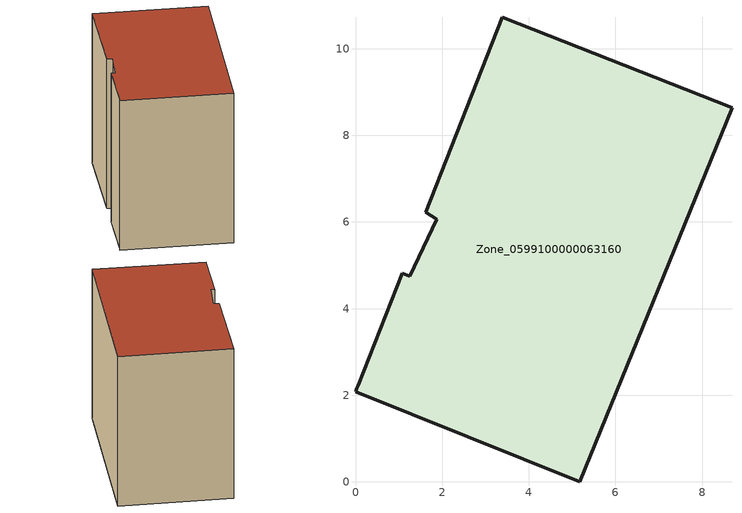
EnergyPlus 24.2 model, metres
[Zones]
Zone_0599100000063160
 floor ground (C_G): 5.18,0 0,2.08 0.03,2.17 0.06,2.23 1.07,4.82 1.26,4.75 1.88,6.07 1.62,6.22 3.39,10.73 8.69,8.63 z0.36
 wall outside (C_F): 8.69,8.63 3.39,10.73 1.62,6.22 1.88,6.07 1.26,4.75 1.07,4.82 0.06,2.23 0.03,2.17 0,2.08 5.18,0 8.69,8.63 z0.36:8.54
 roof outside (C_R): 0,2.08 5.18,0 8.69,8.63 3.39,10.73 1.62,6.22 1.88,6.07 1.26,4.75 1.07,4.82 0.06,2.23 0.03,2.17 z8.54
[BUILDING]
Pand.0599100000063160: North Axis=0; Terrain=City; Loads Convergence Tolerance Value=0.04; Temperature Convergence Tolerance Value=0.4; Solar Distribution=FullExterior; Maximum Number of Warmup Days=25; Minimum Number of Warmup Days=1
[Site:Location]
Rotterdam.The.Hague.AP_ZH_NLD Design_Conditions: Latitude=51.96; Longitude=4.45; Time Zone=1; Elevation=-4.5
[SITE:GROUNDTEMPERATURE:BUILDINGSURFACE]
18, 18, 18, 18, 18, 18, 18, 18, 18, 18, 18, 18
[MATERIAL] Thermal Absorptance=0.9; Solar Absorptance=0.7; Visible Absorptance=0.7
Name | Roughness | Thickness | Conductivity | Density | Specific Heat
G.TC.1965-1974 | MediumSmooth | 0.15 | 0.882353 | 540 | 1210
F.TC.1965-1974 | Rough | 0.3 | 0.697674 | 1920 | 840
R.TC.1965-1974 | MediumRough | 0.2 | 0.232558 | 1500 | 1000
[CONSTRUCTION]
C_G: G.TC.1965-1974
C_F: F.TC.1965-1974
C_R: R.TC.1965-1974
[ZONE]
Zone_0599100000063160: Type=1; Multiplier=1; Ceiling Height=Autocalculate; Volume=Autocalculate; Floor Area=autocalculate; Part of Total Floor Area=Yes
[ZONEINFILTRATION:DESIGNFLOWRATE]
Infil_Zone_0599100000063160: Zone or ZoneList or Space or SpaceList=Zone_0599100000063160; Schedule=AlwaysOn; Design Flow Rate Calculation Method=Flow/Area; Flow Rate per Floor Area=0.003; Constant Term Coefficient=1; Temperature Term Coefficient=0; Velocity Term Coefficient=0; Velocity Squared Term Coefficient=0
[HVACTEMPLATE:ZONE:IDEALLOADSAIRSYSTEM]
Zone_0599100000063160: Maximum Heating Supply Air Temperature=50; Minimum Cooling Supply Air Temperature=13; Maximum Heating Supply Air Humidity Ratio=0.0156; Minimum Cooling Supply Air Humidity Ratio=0.0077; Heating Limit=NoLimit; Cooling Limit=NoLimit; Dehumidification Control Type=ConstantSensibleHeatRatio; Cooling Sensible Heat Ratio=0.7; Dehumidification Setpoint=60; Humidification Control Type=None; Humidification Setpoint=30; Outdoor Air Method=None; Outdoor Air Flow Rate per Person=0.00944; Outdoor Air Flow Rate per Zone Floor Area=0; Outdoor Air Flow Rate per Zone=0; Demand Controlled Ventilation Type=None; Outdoor Air Economizer Type=NoEconomizer; Heat Recovery Type=None; Sensible Heat Recovery Effectiveness=0.7; Latent Heat Recovery Effectiveness=0.65
[ZONECONTROL:THERMOSTAT]
ThermostatControl_Zone_0599100000063160: Zone or ZoneList=Zone_0599100000063160; Control Type Schedule=DualSetpointControlType; Control 1=Thermostat_Zone_0599100000063160; Temperature Difference Between Cutout And Setpoint=0
[THERMOSTATSETPOINT:DUALSETPOINT]
Thermostat_Zone_0599100000063160: Heating Setpoint Temperature Schedule=HeatingSetpoint_Zone_0599100000063160; Cooling Setpoint Temperature Schedule=CoolingSetpoint_Zone_0599100000063160
[SCHEDULE:COMPACT]
HeatingSetpoint_Zone_0599100000063160: Through: 12/31, For: AllDays, Until: 24:00, 21
CoolingSetpoint_Zone_0599100000063160: Through: 12/31, For: AllDays, Until: 24:00, 24
DualSetpointControlType: Through: 12/31, For: AllDays, Until: 24:00, 4
AlwaysOn: Through: 12/31, For: AllDays, Until: 24:00, 1
